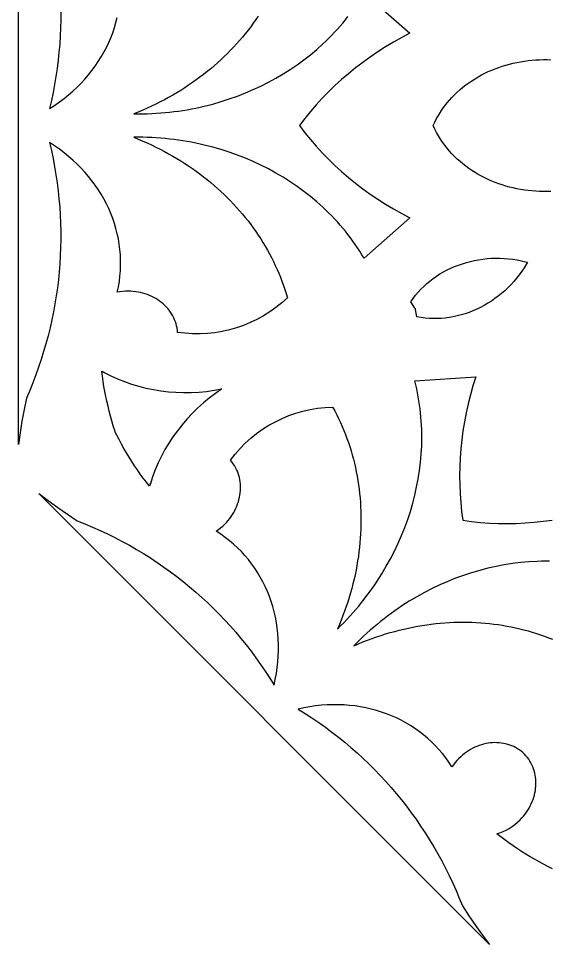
# Model space of a CAD drawing. Extents: x 1908 to 3442, y -299 to 721.
# Drawn here: x 3061.68 to 3087.82, y 125.91 to 171.48 of the extents above; entities that cross this region are included whole.
import ezdxf

# ---------------------------------------------------------------- set-up
doc = ezdxf.new("R2010")
doc.units = 0
doc.layers.add('BITMAP_LAYER', color=18, linetype='CONTINUOUS')

msp = doc.modelspace()

# ---------------------------------------------------------------- linework, layer by layer
at = {"layer": 'BITMAP_LAYER'}
for points in [[(3078.689, 172.736), (3080.952, 170.75), (3080.544, 170.536), (3080.143, 170.311), (3079.751, 170.077), (3079.368, 169.833), (3078.993, 169.579), (3078.627, 169.316), (3078.27, 169.044), (3077.923, 168.762), (3077.585, 168.472), (3077.258, 168.173), (3076.94, 167.866), (3076.632, 167.55), (3076.336, 167.227), (3076.049, 166.895), (3075.774, 166.556), (3075.51, 166.209), (3075.51, 166.209), (3075.51, 166.208), (3075.51, 166.207), (3075.51, 166.206), (3075.774, 165.859), (3076.049, 165.52), (3076.336, 165.189), (3076.632, 164.865), (3076.94, 164.55), (3077.258, 164.242), (3077.585, 163.944), (3077.923, 163.653), (3078.27, 163.372), (3078.627, 163.1), (3078.993, 162.837), (3079.368, 162.583), (3079.751, 162.339), (3080.143, 162.104), (3080.544, 161.88), (3080.952, 161.666), (3078.689, 159.68), (3078.585, 159.853), (3078.478, 160.024), (3078.368, 160.192), (3078.254, 160.359), (3078.138, 160.524), (3078.018, 160.686), (3077.896, 160.846), (3077.77, 161.004), (3077.642, 161.16), (3077.511, 161.313), (3077.377, 161.465), (3077.24, 161.613), (3077.101, 161.76), (3076.958, 161.904), (3076.814, 162.046), (3076.666, 162.186), (3076.364, 162.457), (3076.051, 162.719), (3075.729, 162.971), (3075.398, 163.212), (3075.058, 163.443), (3074.709, 163.664), (3074.352, 163.874), (3073.987, 164.073), (3073.615, 164.261), (3073.235, 164.438), (3072.849, 164.603), (3072.456, 164.757), (3072.057, 164.899), (3071.652, 165.028), (3071.241, 165.146), (3070.825, 165.252), (3070.616, 165.3), (3070.405, 165.345), (3070.193, 165.386), (3069.98, 165.425), (3069.765, 165.46), (3069.55, 165.492), (3069.334, 165.521), (3069.117, 165.547), (3068.899, 165.569), (3068.68, 165.588), (3068.461, 165.604), (3068.241, 165.616), (3068.02, 165.625), (3067.798, 165.63), (3067.576, 165.632), (3067.353, 165.631), (3067.576, 165.541), (3067.797, 165.449), (3068.016, 165.353), (3068.232, 165.254), (3068.445, 165.151), (3068.656, 165.046), (3068.864, 164.937), (3069.069, 164.826), (3069.272, 164.711), (3069.471, 164.594), (3069.669, 164.473), (3069.863, 164.35), (3070.054, 164.224), (3070.243, 164.095), (3070.428, 163.963), (3070.611, 163.829), (3070.791, 163.692), (3070.968, 163.552), (3071.141, 163.409), (3071.312, 163.265), (3071.48, 163.117), (3071.644, 162.967), (3071.805, 162.815), (3071.963, 162.66), (3072.118, 162.503), (3072.27, 162.344), (3072.418, 162.183), (3072.563, 162.019), (3072.705, 161.853), (3072.843, 161.685), (3072.978, 161.515), (3073.11, 161.343), (3073.238, 161.168), (3073.362, 160.992), (3073.483, 160.814), (3073.601, 160.634), (3073.714, 160.452), (3073.825, 160.269), (3073.931, 160.084), (3074.034, 159.897), (3074.133, 159.708), (3074.228, 159.518), (3074.32, 159.326), (3074.408, 159.132), (3074.492, 158.937), (3074.572, 158.741), (3074.648, 158.543), (3074.72, 158.344), (3074.788, 158.143), (3074.852, 157.942), (3074.913, 157.738, -0.234222), (3069.507, 156.032), (3069.498, 156.141), (3069.483, 156.247), (3069.461, 156.353), (3069.434, 156.456), (3069.401, 156.557), (3069.363, 156.656), (3069.319, 156.753), (3069.271, 156.848), (3069.217, 156.94), (3069.158, 157.029), (3069.095, 157.116), (3069.027, 157.2), (3068.955, 157.28), (3068.879, 157.358), (3068.798, 157.432), (3068.714, 157.502), (3068.625, 157.57), (3068.534, 157.633), (3068.438, 157.692), (3068.339, 157.748), (3068.238, 157.799), (3068.133, 157.846), (3068.025, 157.889), (3067.915, 157.927), (3067.801, 157.961), (3067.686, 157.99), (3067.568, 158.014), (3067.449, 158.032), (3067.327, 158.046), (3067.203, 158.054), (3067.078, 158.057), (3066.941, 158.054), (3066.806, 158.044), (3066.673, 158.027), (3066.543, 158.005), (3066.598, 158.269), (3066.642, 158.534), (3066.674, 158.798), (3066.696, 159.063), (3066.706, 159.326), (3066.705, 159.589), (3066.694, 159.851), (3066.671, 160.112), (3066.638, 160.371), (3066.595, 160.628), (3066.541, 160.884), (3066.477, 161.137), (3066.403, 161.388), (3066.319, 161.636), (3066.224, 161.881), (3066.12, 162.123), (3066.006, 162.362), (3065.883, 162.597), (3065.75, 162.828), (3065.607, 163.055), (3065.456, 163.278), (3065.295, 163.496), (3065.125, 163.709), (3064.946, 163.917), (3064.758, 164.12), (3064.561, 164.317), (3064.356, 164.508), (3064.142, 164.694), (3063.919, 164.873), (3063.689, 165.046), (3063.45, 165.212), (3063.202, 165.371), (3063.294, 164.976), (3063.378, 164.581), (3063.453, 164.185), (3063.52, 163.788), (3063.579, 163.391), (3063.629, 162.993), (3063.671, 162.595), (3063.705, 162.197), (3063.731, 161.798), (3063.748, 161.399), (3063.757, 161.001), (3063.758, 160.602), (3063.751, 160.204), (3063.735, 159.806), (3063.712, 159.408), (3063.68, 159.011), (3063.64, 158.614), (3063.592, 158.219), (3063.536, 157.823), (3063.471, 157.429), (3063.399, 157.036), (3063.318, 156.644), (3063.23, 156.252), (3063.133, 155.863), (3063.028, 155.474), (3062.915, 155.087), (3062.794, 154.701), (3062.666, 154.318), (3062.529, 153.935), (3062.384, 153.555), (3062.231, 153.176), (3062.07, 152.8), (3061.953, 152.23), (3061.849, 151.658), (3061.757, 151.085), (3061.678, 150.511), (3061.678, 166.207), (3061.678, 166.207), (3061.678, 166.207), (3061.678, 166.209), (3061.678, 166.209), (3061.678, 181.904)], [(3087.967, 129.631), (3087.744, 129.742), (3087.523, 129.857), (3087.304, 129.976), (3087.086, 130.098), (3086.871, 130.223), (3086.657, 130.352), (3086.446, 130.485), (3086.237, 130.621), (3086.029, 130.761), (3085.824, 130.905), (3085.622, 131.051), (3085.421, 131.202), (3085.223, 131.356), (3085.381, 131.406), (3085.536, 131.468), (3085.688, 131.539), (3085.836, 131.621), (3085.979, 131.713), (3086.117, 131.813), (3086.249, 131.923), (3086.375, 132.041), (3086.462, 132.132), (3086.543, 132.225), (3086.62, 132.32), (3086.691, 132.418), (3086.757, 132.519), (3086.819, 132.62), (3086.875, 132.724), (3086.926, 132.829), (3086.972, 132.936), (3087.013, 133.043), (3087.048, 133.152), (3087.079, 133.261), (3087.104, 133.37), (3087.124, 133.48), (3087.139, 133.59), (3087.149, 133.699), (3087.154, 133.809), (3087.153, 133.918), (3087.147, 134.026), (3087.136, 134.133), (3087.119, 134.239), (3087.097, 134.343), (3087.07, 134.447), (3087.038, 134.548), (3087, 134.647), (3086.957, 134.744), (3086.909, 134.839), (3086.855, 134.931), (3086.796, 135.021), (3086.731, 135.107), (3086.661, 135.191), (3086.586, 135.271), (3086.506, 135.346), (3086.422, 135.416), (3086.336, 135.481), (3086.246, 135.54), (3086.154, 135.594), (3086.059, 135.642), (3085.962, 135.685), (3085.863, 135.723), (3085.762, 135.755), (3085.658, 135.782), (3085.554, 135.804), (3085.448, 135.821), (3085.341, 135.832), (3085.233, 135.838), (3085.124, 135.839), (3085.014, 135.834), (3084.905, 135.824), (3084.795, 135.809), (3084.685, 135.789), (3084.576, 135.764), (3084.467, 135.733), (3084.358, 135.698), (3084.251, 135.657), (3084.144, 135.611), (3084.039, 135.56), (3083.935, 135.504), (3083.834, 135.442), (3083.733, 135.376), (3083.635, 135.305), (3083.54, 135.228), (3083.447, 135.147), (3083.356, 135.06), (3083.261, 134.961), (3083.173, 134.858), (3083.091, 134.753), (3083.015, 134.645), (3082.867, 134.871), (3082.711, 135.089), (3082.547, 135.299), (3082.375, 135.501), (3082.195, 135.694), (3082.009, 135.88), (3081.816, 136.057), (3081.615, 136.225), (3081.409, 136.385), (3081.196, 136.537), (3080.978, 136.679), (3080.753, 136.813), (3080.523, 136.938), (3080.288, 137.054), (3080.048, 137.161), (3079.803, 137.258), (3079.554, 137.346), (3079.301, 137.425), (3079.043, 137.494), (3078.782, 137.554), (3078.517, 137.604), (3078.249, 137.645), (3077.978, 137.675), (3077.705, 137.696), (3077.428, 137.706), (3077.15, 137.707), (3076.869, 137.697), (3076.587, 137.677), (3076.303, 137.646), (3076.018, 137.605), (3075.731, 137.553), (3075.444, 137.491), (3075.788, 137.277), (3076.127, 137.057), (3076.46, 136.83), (3076.788, 136.597), (3077.11, 136.357), (3077.427, 136.112), (3077.738, 135.86), (3078.044, 135.602), (3078.344, 135.338), (3078.638, 135.069), (3078.926, 134.793), (3079.209, 134.512), (3079.485, 134.225), (3079.756, 133.933), (3080.02, 133.635), (3080.279, 133.332), (3080.531, 133.023), (3080.777, 132.709), (3081.016, 132.39), (3081.25, 132.066), (3081.477, 131.736), (3081.697, 131.402), (3081.911, 131.063), (3082.118, 130.719), (3082.319, 130.37), (3082.513, 130.016), (3082.7, 129.658), (3082.88, 129.296), (3083.054, 128.929), (3083.22, 128.557), (3083.38, 128.181), (3083.532, 127.801), (3083.853, 127.316), (3084.183, 126.838), (3084.523, 126.368), (3084.873, 125.906), (3062.675, 148.104), (3063.137, 147.754), (3063.607, 147.414), (3064.085, 147.084), (3064.57, 146.763), (3064.95, 146.61), (3065.326, 146.451), (3065.698, 146.284), (3066.065, 146.111), (3066.427, 145.931), (3066.786, 145.744), (3067.139, 145.55), (3067.488, 145.349), (3067.832, 145.142), (3068.171, 144.928), (3068.506, 144.707), (3068.835, 144.481), (3069.159, 144.247), (3069.478, 144.008), (3069.792, 143.762), (3070.101, 143.509), (3070.404, 143.251), (3070.702, 142.987), (3070.994, 142.716), (3071.281, 142.44), (3071.562, 142.157), (3071.838, 141.869), (3072.107, 141.575), (3072.371, 141.275), (3072.629, 140.969), (3072.881, 140.658), (3073.126, 140.341), (3073.366, 140.019), (3073.599, 139.691), (3073.826, 139.357), (3074.046, 139.019), (3074.26, 138.675), (3074.322, 138.962), (3074.374, 139.248), (3074.415, 139.534), (3074.446, 139.818), (3074.466, 140.1), (3074.476, 140.381), (3074.475, 140.659), (3074.465, 140.935), (3074.444, 141.209), (3074.414, 141.48), (3074.373, 141.748), (3074.323, 142.013), (3074.264, 142.274), (3074.194, 142.532), (3074.115, 142.785), (3074.027, 143.034), (3073.93, 143.279), (3073.823, 143.519), (3073.707, 143.754), (3073.582, 143.984), (3073.449, 144.208), (3073.306, 144.427), (3073.155, 144.64), (3072.995, 144.846), (3072.826, 145.046), (3072.649, 145.24), (3072.464, 145.426), (3072.27, 145.606), (3072.068, 145.777), (3071.858, 145.942), (3071.64, 146.098), (3071.414, 146.246), (3071.522, 146.322), (3071.627, 146.404), (3071.73, 146.492), (3071.829, 146.587), (3071.916, 146.677), (3071.997, 146.771), (3072.074, 146.866), (3072.145, 146.964), (3072.212, 147.064), (3072.273, 147.166), (3072.329, 147.27), (3072.38, 147.375), (3072.426, 147.482), (3072.467, 147.589), (3072.503, 147.697), (3072.533, 147.806), (3072.558, 147.916), (3072.579, 148.026), (3072.594, 148.136), (3072.603, 148.245), (3072.608, 148.355), (3072.607, 148.464), (3072.601, 148.572), (3072.59, 148.679), (3072.573, 148.785), (3072.552, 148.889), (3072.525, 148.992), (3072.492, 149.094), (3072.454, 149.193), (3072.411, 149.29), (3072.363, 149.385), (3072.309, 149.477), (3072.25, 149.567), (3072.185, 149.653), (3072.115, 149.737, -0.234222), (3077.144, 152.352), (3077.245, 152.166), (3077.342, 151.978), (3077.436, 151.788), (3077.525, 151.596), (3077.611, 151.402), (3077.694, 151.207), (3077.772, 151.01), (3077.847, 150.811), (3077.918, 150.61), (3077.985, 150.408), (3078.048, 150.205), (3078.108, 150), (3078.164, 149.793), (3078.216, 149.586), (3078.264, 149.377), (3078.308, 149.166), (3078.348, 148.955), (3078.385, 148.742), (3078.417, 148.529), (3078.446, 148.314), (3078.471, 148.098), (3078.492, 147.882), (3078.509, 147.664), (3078.522, 147.446), (3078.532, 147.227), (3078.537, 147.007), (3078.539, 146.786), (3078.536, 146.565), (3078.53, 146.344), (3078.52, 146.121), (3078.505, 145.899), (3078.487, 145.675), (3078.465, 145.452), (3078.439, 145.228), (3078.409, 145.004), (3078.374, 144.78), (3078.336, 144.555), (3078.294, 144.331), (3078.248, 144.106), (3078.198, 143.882), (3078.144, 143.657), (3078.085, 143.433), (3078.023, 143.208), (3077.957, 142.984), (3077.887, 142.761), (3077.812, 142.537), (3077.734, 142.314), (3077.651, 142.091), (3077.564, 141.869), (3077.474, 141.647), (3077.379, 141.426), (3077.537, 141.582), (3077.693, 141.741), (3077.846, 141.902), (3077.996, 142.064), (3078.143, 142.229), (3078.287, 142.395), (3078.429, 142.563), (3078.567, 142.733), (3078.702, 142.904), (3078.835, 143.077), (3078.964, 143.252), (3079.091, 143.429), (3079.214, 143.607), (3079.335, 143.786), (3079.452, 143.967), (3079.566, 144.149), (3079.786, 144.518), (3079.993, 144.891), (3080.187, 145.27), (3080.369, 145.652), (3080.539, 146.039), (3080.695, 146.429), (3080.838, 146.822), (3080.969, 147.219), (3081.086, 147.617), (3081.19, 148.018), (3081.28, 148.421), (3081.357, 148.825), (3081.421, 149.23), (3081.471, 149.635), (3081.506, 150.041), (3081.528, 150.447), (3081.534, 150.65), (3081.536, 150.853), (3081.535, 151.055), (3081.53, 151.258), (3081.521, 151.46), (3081.509, 151.661), (3081.493, 151.863), (3081.474, 152.064), (3081.451, 152.264), (3081.424, 152.464), (3081.394, 152.663), (3081.36, 152.862), (3081.322, 153.06), (3081.281, 153.257), (3081.235, 153.454), (3081.187, 153.65), (3084.191, 153.846), (3084.054, 153.405), (3083.929, 152.963), (3083.818, 152.521), (3083.719, 152.077), (3083.634, 151.632), (3083.561, 151.187), (3083.501, 150.743), (3083.455, 150.298), (3083.421, 149.854), (3083.401, 149.411), (3083.393, 148.969), (3083.399, 148.529), (3083.418, 148.09), (3083.45, 147.653), (3083.495, 147.219), (3083.554, 146.787), (3083.554, 146.787), (3083.555, 146.786), (3083.556, 146.785), (3083.556, 146.785), (3083.988, 146.726), (3084.422, 146.681), (3084.859, 146.649), (3085.298, 146.63), (3085.738, 146.624), (3086.18, 146.632), (3086.623, 146.652), (3087.067, 146.686), (3087.512, 146.732), (3087.957, 146.792)]]:
    msp.add_lwpolyline(points, format="xyb", dxfattribs=at)
for points in [[(3063.758, 171.813), (3063.757, 171.415), (3063.748, 171.016), (3063.731, 170.618), (3063.705, 170.219), (3063.671, 169.821), (3063.629, 169.422), (3063.579, 169.025), (3063.52, 168.627), (3063.453, 168.231), (3063.378, 167.835), (3063.294, 167.439), (3063.202, 167.045), (3063.45, 167.204), (3063.689, 167.37), (3063.919, 167.543), (3064.142, 167.722), (3064.356, 167.907), (3064.561, 168.099), (3064.758, 168.296), (3064.946, 168.499), (3065.125, 168.707), (3065.295, 168.92), (3065.456, 169.138), (3065.607, 169.361), (3065.75, 169.588), (3065.883, 169.819), (3066.006, 170.054), (3066.12, 170.292), (3066.224, 170.534), (3066.319, 170.779), (3066.403, 171.028), (3066.477, 171.278), (3066.541, 171.532)], [(3073.483, 171.601), (3073.362, 171.423), (3073.238, 171.247), (3073.11, 171.073), (3072.978, 170.901), (3072.843, 170.731), (3072.705, 170.563), (3072.563, 170.397), (3072.418, 170.233), (3072.27, 170.071), (3072.118, 169.912), (3071.963, 169.755), (3071.805, 169.601), (3071.644, 169.448), (3071.48, 169.298), (3071.312, 169.151), (3071.141, 169.006), (3070.968, 168.864), (3070.791, 168.724), (3070.611, 168.587), (3070.428, 168.452), (3070.243, 168.321), (3070.054, 168.192), (3069.863, 168.066), (3069.669, 167.942), (3069.471, 167.822), (3069.272, 167.704), (3069.069, 167.59), (3068.864, 167.478), (3068.656, 167.37), (3068.445, 167.264), (3068.232, 167.162), (3068.016, 167.063), (3067.797, 166.967), (3067.576, 166.874), (3067.353, 166.785), (3067.576, 166.783), (3067.798, 166.785), (3068.02, 166.791), (3068.241, 166.8), (3068.461, 166.812), (3068.68, 166.828), (3068.899, 166.847), (3069.117, 166.869), (3069.334, 166.894), (3069.55, 166.923), (3069.765, 166.955), (3069.98, 166.991), (3070.193, 167.029), (3070.405, 167.071), (3070.616, 167.116), (3070.825, 167.164), (3071.241, 167.269), (3071.652, 167.387), (3072.057, 167.517), (3072.456, 167.659), (3072.849, 167.813), (3073.235, 167.978), (3073.615, 168.155), (3073.987, 168.342), (3074.352, 168.541), (3074.709, 168.751), (3075.058, 168.972), (3075.398, 169.203), (3075.729, 169.445), (3076.051, 169.697), (3076.364, 169.958), (3076.666, 170.23), (3076.814, 170.369), (3076.958, 170.511), (3077.101, 170.656), (3077.24, 170.802), (3077.377, 170.951), (3077.511, 171.102), (3077.642, 171.256), (3077.77, 171.411), (3077.896, 171.569)], [(3087.892, 162.968), (3087.705, 162.962), (3087.517, 162.961), (3087.329, 162.965), (3087.142, 162.974), (3086.955, 162.989), (3086.768, 163.008), (3086.583, 163.033), (3086.398, 163.062), (3086.215, 163.097), (3086.032, 163.137), (3085.852, 163.182), (3085.672, 163.231), (3085.495, 163.286), (3085.319, 163.346), (3085.146, 163.41), (3084.974, 163.48), (3084.805, 163.554), (3084.639, 163.633), (3084.475, 163.717), (3084.314, 163.806), (3084.156, 163.899), (3084.002, 163.998), (3083.85, 164.101), (3083.702, 164.209), (3083.558, 164.322), (3083.418, 164.439), (3083.281, 164.561), (3083.149, 164.688), (3083.02, 164.819), (3082.897, 164.955), (3082.778, 165.095), (3082.663, 165.241), (3082.554, 165.39), (3082.449, 165.545), (3082.35, 165.703), (3082.256, 165.867), (3082.168, 166.034), (3082.085, 166.208), (3082.168, 166.381), (3082.256, 166.549), (3082.35, 166.712), (3082.449, 166.871), (3082.554, 167.025), (3082.663, 167.175), (3082.778, 167.32), (3082.897, 167.461), (3083.02, 167.597), (3083.149, 167.728), (3083.281, 167.855), (3083.418, 167.977), (3083.558, 168.094), (3083.702, 168.207), (3083.85, 168.315), (3084.002, 168.418), (3084.156, 168.516), (3084.314, 168.61), (3084.475, 168.699), (3084.639, 168.783), (3084.805, 168.862), (3084.974, 168.936), (3085.146, 169.005), (3085.319, 169.07), (3085.495, 169.13), (3085.672, 169.184), (3085.852, 169.234), (3086.032, 169.279), (3086.215, 169.318), (3086.398, 169.353), (3086.583, 169.383), (3086.768, 169.407), (3086.955, 169.427), (3087.142, 169.441), (3087.329, 169.451), (3087.517, 169.455), (3087.705, 169.454), (3087.892, 169.448)], [(3087.825, 144.765), (3087.622, 144.767), (3087.419, 144.765), (3087.217, 144.759), (3086.811, 144.737), (3086.405, 144.701), (3085.999, 144.652), (3085.594, 144.588), (3085.19, 144.511), (3084.787, 144.421), (3084.386, 144.317), (3083.988, 144.2), (3083.591, 144.069), (3083.198, 143.926), (3082.808, 143.769), (3082.421, 143.6), (3082.039, 143.418), (3081.661, 143.224), (3081.287, 143.017), (3080.918, 142.797), (3080.736, 142.683), (3080.555, 142.565), (3080.376, 142.445), (3080.198, 142.322), (3080.021, 142.195), (3079.847, 142.066), (3079.673, 141.933), (3079.502, 141.798), (3079.332, 141.66), (3079.164, 141.518), (3078.998, 141.374), (3078.833, 141.227), (3078.671, 141.077), (3078.51, 140.924), (3078.352, 140.768), (3078.195, 140.61), (3078.416, 140.704), (3078.638, 140.795), (3078.86, 140.882), (3079.083, 140.964), (3079.306, 141.043), (3079.53, 141.117), (3079.753, 141.188), (3079.978, 141.254), (3080.202, 141.316), (3080.426, 141.375), (3080.651, 141.429), (3080.875, 141.479), (3081.1, 141.525), (3081.325, 141.567), (3081.549, 141.605), (3081.773, 141.639), (3081.997, 141.67), (3082.221, 141.696), (3082.445, 141.718), (3082.668, 141.736), (3082.89, 141.75), (3083.113, 141.761), (3083.334, 141.767), (3083.556, 141.77), (3083.776, 141.768), (3083.996, 141.763), (3084.215, 141.753), (3084.433, 141.74), (3084.651, 141.723), (3084.867, 141.702), (3085.083, 141.677), (3085.298, 141.648), (3085.512, 141.616), (3085.724, 141.579), (3085.936, 141.539), (3086.146, 141.494), (3086.355, 141.446), (3086.563, 141.395), (3086.769, 141.339), (3086.974, 141.279), (3087.177, 141.216), (3087.379, 141.149), (3087.58, 141.078), (3087.779, 141.003), (3087.976, 140.925)]]:
    msp.add_lwpolyline(points, dxfattribs=at)
for points in [[(3085.377, 159.68), (3085.588, 159.671), (3085.8, 159.654), (3086.012, 159.629), (3086.224, 159.595), (3086.435, 159.553), (3086.645, 159.502), (3086.733, 159.478), (3086.688, 159.4), (3086.576, 159.215), (3086.456, 159.036), (3086.33, 158.863), (3086.198, 158.695), (3086.061, 158.533), (3085.918, 158.377), (3085.769, 158.227), (3085.616, 158.083), (3085.457, 157.946), (3085.295, 157.815), (3085.128, 157.69), (3084.957, 157.573), (3084.782, 157.462), (3084.604, 157.358), (3084.422, 157.261), (3084.238, 157.172), (3084.051, 157.09), (3083.862, 157.016), (3083.67, 156.949), (3083.477, 156.89), (3083.281, 156.839), (3083.085, 156.796), (3082.887, 156.761), (3082.689, 156.734), (3082.49, 156.716), (3082.29, 156.707), (3082.09, 156.706), (3081.891, 156.714), (3081.692, 156.731), (3081.494, 156.757), (3081.296, 156.792), (3081.222, 157.152), (3081.215, 157.193), (3081.191, 157.226), (3080.989, 157.533), (3081.103, 157.698), (3081.225, 157.856), (3081.354, 158.009), (3081.489, 158.156), (3081.631, 158.296), (3081.778, 158.431), (3081.932, 158.559), (3082.091, 158.68), (3082.256, 158.795), (3082.425, 158.904), (3082.599, 159.006), (3082.778, 159.101), (3082.961, 159.189), (3083.147, 159.27), (3083.337, 159.345), (3083.531, 159.412), (3083.727, 159.472), (3083.927, 159.524), (3084.129, 159.57), (3084.333, 159.607), (3084.539, 159.637), (3084.746, 159.66), (3084.956, 159.675), (3085.166, 159.681)], [(3065.926, 154.042), (3065.903, 154.058), (3066.226, 153.892), (3066.557, 153.742), (3066.897, 153.606), (3067.243, 153.485), (3067.595, 153.379), (3067.954, 153.289), (3068.317, 153.214), (3068.684, 153.154), (3069.055, 153.11), (3069.429, 153.081), (3069.804, 153.069), (3070.181, 153.072), (3070.559, 153.091), (3070.936, 153.127), (3071.312, 153.179), (3071.687, 153.247), (3071.374, 153.03), (3071.071, 152.801), (3070.779, 152.559), (3070.498, 152.306), (3070.23, 152.042), (3069.973, 151.767), (3069.729, 151.483), (3069.498, 151.19), (3069.28, 150.888), (3069.077, 150.578), (3068.887, 150.26), (3068.713, 149.936), (3068.553, 149.606), (3068.41, 149.27), (3068.282, 148.929), (3068.171, 148.584), (3068.176, 148.612), (3068.125, 148.454), (3067.971, 148.652), (3067.821, 148.852), (3067.674, 149.055), (3067.53, 149.26), (3067.391, 149.467), (3067.254, 149.677), (3067.122, 149.888), (3066.992, 150.102), (3066.867, 150.317), (3066.745, 150.534), (3066.626, 150.754), (3066.511, 150.975), (3066.459, 151.081), (3066.421, 151.194), (3066.346, 151.432), (3066.274, 151.671), (3066.207, 151.911), (3066.143, 152.152), (3066.084, 152.394), (3066.028, 152.637), (3065.976, 152.882), (3065.929, 153.127), (3065.885, 153.373), (3065.846, 153.621), (3065.81, 153.869), (3065.779, 154.118)]]:
    msp.add_lwpolyline(points, close=True, dxfattribs=at)

doc.saveas('drawing.dxf')
